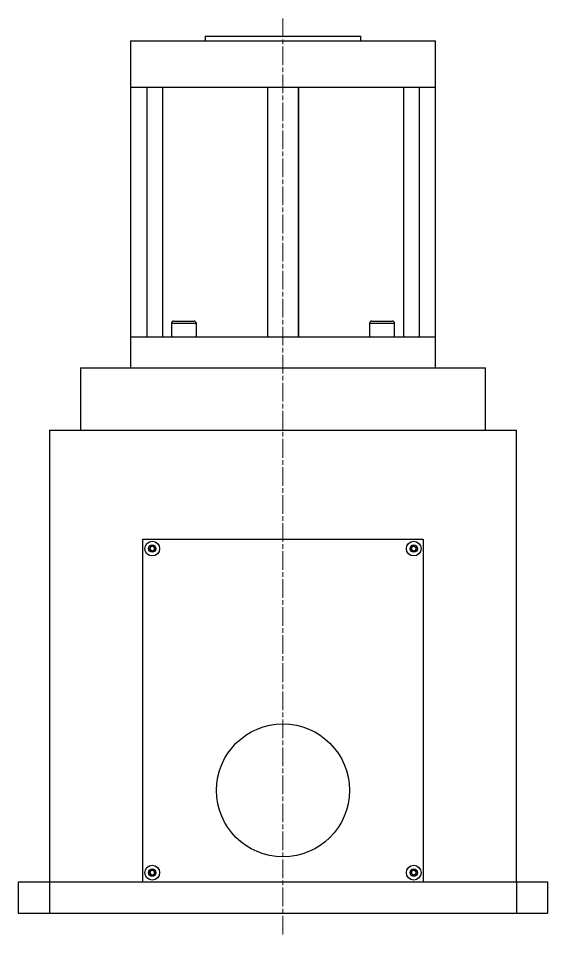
# Model space of a CAD drawing. Header units: millimetres. Extents: x 331 to 2670, y 83 to 2763.
# Drawn here: x 331 to 1011, y 1502 to 2680 of the extents above; entities that cross this region are included whole.
import ezdxf

# ---------------------------------------------------------------- set-up
doc = ezdxf.new("R2010")
doc.units = ezdxf.units.MM
doc.linetypes.add('ACAD_ISO08W100', pattern=[36, 24, -3, 6, -3])
doc.layers.add('Nét mảnh', color=130, linetype='Continuous', lineweight=13)
doc.layers.add('Nét đậm', color=7, linetype='Continuous', lineweight=35)

msp = doc.modelspace()

# ---------------------------------------------------------------- linework, layer by layer
at = {"layer": 'Nét mảnh', "linetype": 'ACAD_ISO08W100'}
msp.add_line((671, 2680), (671, 1502.4), dxfattribs=at)
at = {"layer": 'Nét đậm', "color": 7, "linetype": 'Continuous', "lineweight": 25}
for p, q in [((475, 2651.3), (475, 2591.3)), ((475, 2651.3), (867, 2651.3)), ((571, 2657.3), (571, 2651.3)), ((571, 2657.3), (771, 2657.3)), ((771, 2651.3), (771, 2657.3)), ((867, 2591.3), (867, 2651.3)), ((475, 2591.3), (475, 2271.3)), ((671, 2591.3), (475, 2591.3)), ((496.2, 2591.3), (496.2, 2271.3)), ((496.2, 2591.3), (496.2, 2271.3)), ((516.3, 2591.3), (516.3, 2271.3)), ((651, 2591.3), (651, 2271.3)), ((651, 2591.3), (651, 2271.3)), ((867, 2591.3), (671, 2591.3)), ((691, 2271.3), (691, 2591.3)), ((691, 2591.3), (691, 2271.3)), ((825.7, 2591.3), (825.7, 2271.3)), ((845.9, 2591.3), (845.9, 2271.3)), ((845.9, 2591.3), (845.9, 2271.3)), ((867, 2271.3), (867, 2591.3)), ((527.7, 2288.3), (527.7, 2271.3)), ((530.7, 2291.3), (556.7, 2291.3)), ((556.7, 2291.3), (556.7, 2291.3)), ((559.7, 2271.3), (559.7, 2288.3)), ((782.3, 2288.3), (782.3, 2271.3)), ((785.3, 2291.3), (801.5, 2291.3)), ((801.5, 2291.3), (811.3, 2291.3)), ((814.3, 2271.3), (814.3, 2288.3)), ((475, 2271.3), (475, 2231.3)), ((475, 2271.3), (671, 2271.3)), ((671, 2271.3), (867, 2271.3)), ((867, 2231.3), (867, 2271.3)), ((411, 2231.3), (411, 2151.3)), ((411, 2231.3), (931, 2231.3)), ((931, 2151.3), (931, 2231.3)), ((371, 2151.3), (371, 1571.3)), ((371, 2151.3), (971, 2151.3)), ((971, 1571.3), (971, 2151.3)), ((491, 1571.3), (491, 2011.3)), ((491, 2011.3), (851, 2011.3)), ((500.3, 2001.4), (503.5, 2002.7)), ((503.5, 2002.7), (506.2, 2000.6)), ((836.2, 2001.3), (839.3, 2002.8)), ((839.3, 2002.8), (842.2, 2000.8)), ((851, 2011.3), (851, 1571.3)), ((499.8, 1998), (500.3, 2001.4)), ((502.6, 1995.9), (499.8, 1998)), ((505.8, 1997.2), (502.6, 1995.9)), ((506.2, 2000.6), (505.8, 1997.2)), ((835.9, 1997.9), (836.2, 2001.3)), ((838.7, 1995.9), (835.9, 1997.9)), ((841.8, 1997.3), (838.7, 1995.9)), ((842.2, 2000.8), (841.8, 1997.3)), ((499.6, 1583.8), (501.7, 1586.5)), ((500.9, 1580.6), (499.6, 1583.8)), ((504.3, 1580.1), (500.9, 1580.6)), ((501.7, 1586.5), (505.1, 1586.1)), ((506.4, 1582.9), (504.3, 1580.1)), ((505.1, 1586.1), (506.4, 1582.9)), ((835.9, 1581.9), (836.2, 1585.3)), ((838.7, 1579.9), (835.9, 1581.9)), ((836.2, 1585.3), (839.3, 1586.8)), ((841.8, 1581.3), (838.7, 1579.9)), ((839.3, 1586.8), (842.2, 1584.8)), ((842.2, 1584.8), (841.8, 1581.3)), ((331, 1571.3), (331, 1531.3)), ((331, 1571.3), (371, 1571.3)), ((371, 1571.3), (371, 1531.3)), ((371, 1571.3), (971, 1571.3)), ((971, 1571.3), (971, 1531.3)), ((971, 1571.3), (1011, 1571.3)), ((1011, 1571.3), (1011, 1531.3)), ((331, 1531.3), (371, 1531.3)), ((371, 1531.3), (971, 1531.3)), ((971, 1531.3), (1011, 1531.3))]:
    msp.add_line(p, q, dxfattribs=at)
at = {"layer": 'Nét đậm', "color": 8, "linetype": 'Continuous', "lineweight": 25}
for p, q in [((559.7, 2288.3), (527.7, 2288.3)), ((802.3, 2288.3), (782.3, 2288.3)), ((814.3, 2288.3), (802.3, 2288.3))]:
    msp.add_line(p, q, dxfattribs=at)
at = {"layer": 'Nét đậm', "color": 7, "linetype": 'Continuous', "lineweight": 25}
for centre, radius in [((503, 1999.3), 9.5), ((503, 1999.3), 4.75), ((839, 1999.3), 9.5), ((839, 1999.3), 4.75), ((671, 1688.9), 85.4), ((503, 1583.3), 9.5), ((839, 1583.3), 9.5), ((503, 1583.3), 4.75), ((839, 1583.3), 4.75)]:
    msp.add_circle(centre, radius, dxfattribs=at)
for centre, start, end in [((530.7, 2288.3), 90, 180), ((556.7, 2288.3), 0, 90), ((785.3, 2288.3), 90, 180), ((811.3, 2288.3), 0, 90), ((503, 1999.3), 112.4483, 172.4483), ((503, 1999.3), 52.4483, 112.4483), ((839, 1999.3), 114.7962, 174.7962), ((839, 1999.3), 54.7962, 114.7962), ((503, 1999.3), 172.4483, 232.4483), ((503, 1999.3), 232.4483, 292.4483), ((503, 1999.3), 292.4483, 352.4483), ((503, 1999.3), 352.4483, 52.4483), ((839, 1999.3), 174.7962, 234.7962), ((839, 1999.3), 234.7962, 294.7962), ((839, 1999.3), 294.7962, 354.7962), ((839, 1999.3), 354.7962, 54.7962), ((503, 1583.3), 142.5227, 202.5227), ((503, 1583.3), 202.5227, 262.5227), ((503, 1583.3), 82.5227, 142.5227), ((503, 1583.3), 262.5227, 322.5227), ((503, 1583.3), 22.5227, 82.5227), ((503, 1583.3), 322.5227, 22.5227), ((839, 1583.3), 114.7962, 174.7962), ((839, 1583.3), 174.7962, 234.7962), ((839, 1583.3), 234.7962, 294.7962), ((839, 1583.3), 54.7962, 114.7962), ((839, 1583.3), 294.7962, 354.7962), ((839, 1583.3), 354.7962, 54.7962)]:
    msp.add_arc(centre, 3, start, end, dxfattribs=at)

doc.saveas('drawing.dxf')
